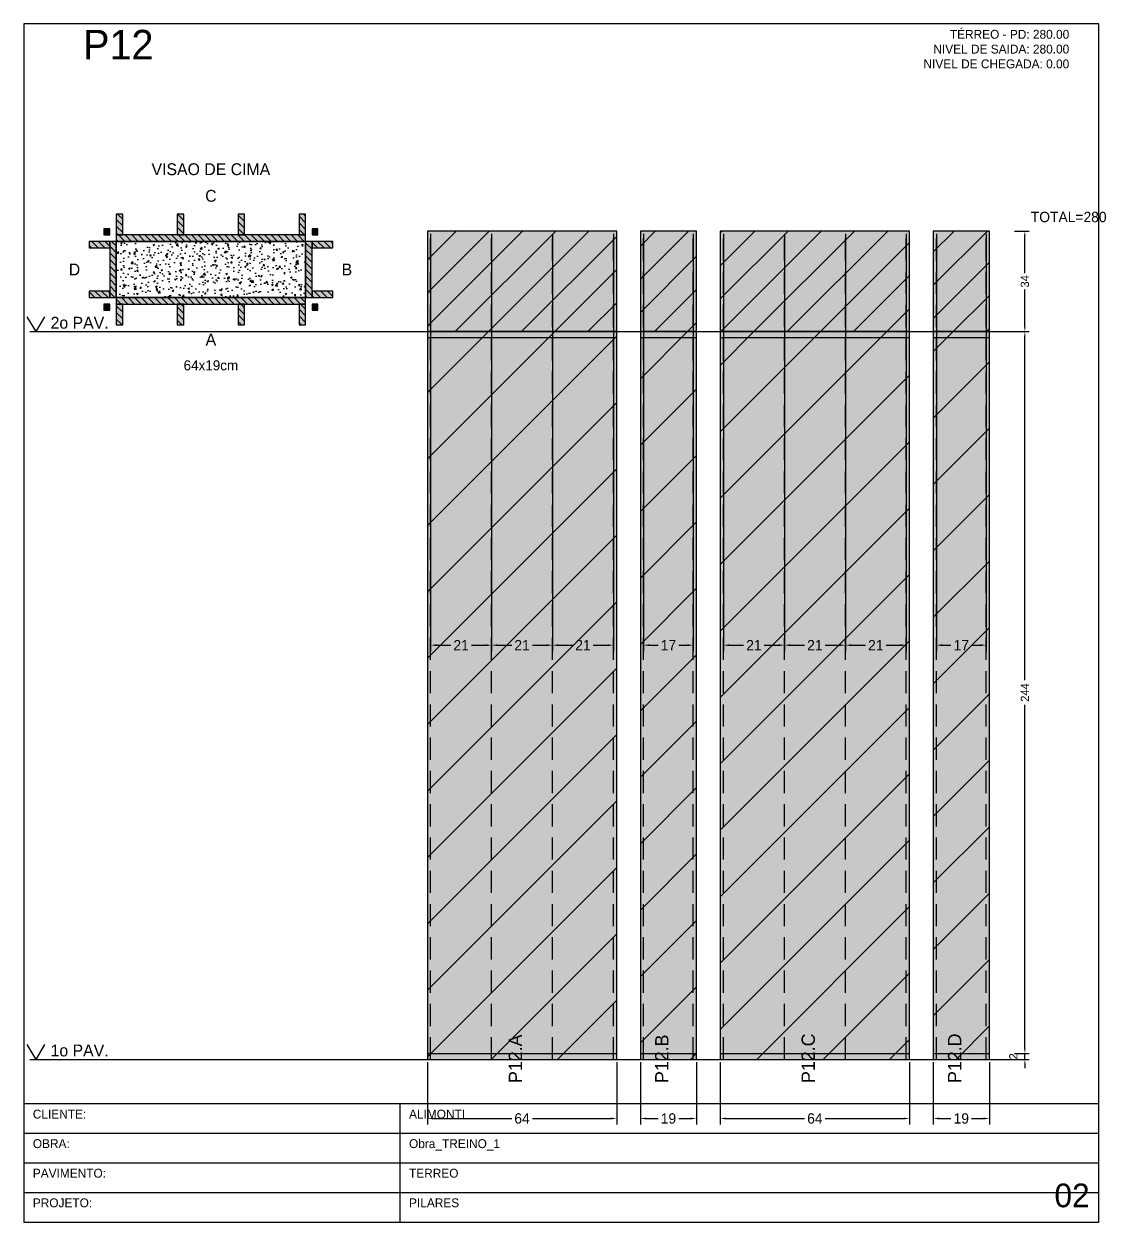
# Model space of a CAD drawing. Header units: metres. Extents: x 0 to 2089, y 0 to 2105.
# Drawn here: x 413.4 to 779.2, y 0 to 405 of the extents above; entities that cross this region are included whole.
import ezdxf
from ezdxf.enums import TextEntityAlignment as Align

# ---------------------------------------------------------------- set-up
doc = ezdxf.new("R2010")
doc.units = ezdxf.units.M
doc.linetypes.add('HIDDEN', pattern=[0.375, 0.25, -0.125])
for name, color, linetype in [('BORDA_CELULA', 9, 'Continuous'), ('CARIMBO', 9, 'Continuous'), ('CHAPA', 1, 'Continuous'), ('CONCRETO', 4, 'Continuous'), ('COTA', 241, 'Continuous'), ('Hachura', 251, 'Continuous'), ('LABEL_ID', 3, 'Continuous'), ('Nivel', 4, 'Continuous'), ('NOMENCLATURA', 1, 'Continuous'), ('Paineis', 200, 'Continuous'), ('SARR_2.2x7', 40, 'Continuous'), ('Texto Secao', 2, 'Continuous'), ('TEXTO_GERAL', 2, 'Continuous')]:
    doc.layers.add(name, color=color, linetype=linetype)
doc.dimstyles.new('FACE_DIM', dxfattribs={"dimtxt": 3.5, "dimasz": 2, "dimexe": 2, "dimexo": 1, "dimgap": 1, "dimtad": 1, "dimdec": 0, "dimrnd": 1, "dimcen": 2.5, "dimclrd": 241, "dimclre": 241, "dimclrt": 241, "dimazin": 3, "dimtfac": 1, "dimtmove": 0, "dimatfit": 3})

# ---------------------------------------------------------------- blocks, each defined once
blk = doc.blocks.new('_CLOSEDFILLED')
at = {"color": 0, "linetype": 'BYBLOCK'}
blk.add_solid([(-1, 0.16), (0, 0), (-1, -0.16)], dxfattribs=at)
blk = doc.blocks.new('*D18')
at = {"color": 241}
for p, q in [((549.8, 54), (549.8, 33)), ((613.8, 54), (613.8, 33)), ((551.8, 35), (578.3, 35)), ((585.3, 35), (611.8, 35))]:
    blk.add_line(p, q, dxfattribs=at)
at = {"layer": 'Defpoints'}
for p in [(549.8, 55), (613.8, 55), (549.8, 35)]:
    blk.add_point(p, dxfattribs=at)
at = {"color": 241, "xscale": 2, "yscale": 2, "rotation": 180}
blk.add_blockref('_CLOSEDFILLED', (549.8, 35), dxfattribs=at)
at = {"color": 241, "xscale": 2, "yscale": 2}
blk.add_blockref('_CLOSEDFILLED', (613.8, 35), dxfattribs=at)
at = {"color": 241, "insert": (581.8, 35), "char_height": 3.5, "attachment_point": 5}
blk.add_mtext('64', dxfattribs=at)
blk = doc.blocks.new('*D19')
at = {"color": 241}
for p, q in [((550.9, 334), (550.9, 193)), ((571.5, 334), (571.5, 193)), ((552.9, 195), (557.7, 195)), ((564.7, 195), (569.5, 195))]:
    blk.add_line(p, q, dxfattribs=at)
at = {"layer": 'Defpoints'}
for p in [(550.9, 335), (571.5, 335), (550.9, 195)]:
    blk.add_point(p, dxfattribs=at)
at = {"color": 241, "xscale": 2, "yscale": 2, "rotation": 180}
blk.add_blockref('_CLOSEDFILLED', (550.9, 195), dxfattribs=at)
at = {"color": 241, "xscale": 2, "yscale": 2}
blk.add_blockref('_CLOSEDFILLED', (571.5, 195), dxfattribs=at)
at = {"color": 241, "insert": (561.2, 195), "char_height": 3.5, "attachment_point": 5}
blk.add_mtext('21', dxfattribs=at)
blk = doc.blocks.new('*D20')
at = {"color": 241}
for p, q in [((571.5, 334), (571.5, 193)), ((592.1, 334), (592.1, 193)), ((573.5, 195), (578.3, 195)), ((585.3, 195), (590.1, 195))]:
    blk.add_line(p, q, dxfattribs=at)
at = {"layer": 'Defpoints'}
for p in [(571.5, 335), (592.1, 335), (571.5, 195)]:
    blk.add_point(p, dxfattribs=at)
at = {"color": 241, "xscale": 2, "yscale": 2, "rotation": 180}
blk.add_blockref('_CLOSEDFILLED', (571.5, 195), dxfattribs=at)
at = {"color": 241, "xscale": 2, "yscale": 2}
blk.add_blockref('_CLOSEDFILLED', (592.1, 195), dxfattribs=at)
at = {"color": 241, "insert": (581.8, 195), "char_height": 3.5, "attachment_point": 5}
blk.add_mtext('21', dxfattribs=at)
blk = doc.blocks.new('*D21')
at = {"color": 241}
for p, q in [((592.1, 334), (592.1, 193)), ((612.7, 334), (612.7, 193)), ((594.1, 195), (598.9, 195)), ((605.9, 195), (610.7, 195))]:
    blk.add_line(p, q, dxfattribs=at)
at = {"layer": 'Defpoints'}
for p in [(592.1, 335), (612.7, 335), (592.1, 195)]:
    blk.add_point(p, dxfattribs=at)
at = {"color": 241, "xscale": 2, "yscale": 2, "rotation": 180}
blk.add_blockref('_CLOSEDFILLED', (592.1, 195), dxfattribs=at)
at = {"color": 241, "xscale": 2, "yscale": 2}
blk.add_blockref('_CLOSEDFILLED', (612.7, 195), dxfattribs=at)
at = {"color": 241, "insert": (602.4, 195), "char_height": 3.5, "attachment_point": 5}
blk.add_mtext('21', dxfattribs=at)
blk = doc.blocks.new('*D22')
at = {"color": 241}
for p, q in [((621.8, 54), (621.8, 33)), ((640.8, 54), (640.8, 33)), ((623.8, 35), (627.8, 35)), ((634.8, 35), (638.8, 35))]:
    blk.add_line(p, q, dxfattribs=at)
at = {"layer": 'Defpoints'}
for p in [(621.8, 55), (640.8, 55), (621.8, 35)]:
    blk.add_point(p, dxfattribs=at)
at = {"color": 241, "xscale": 2, "yscale": 2, "rotation": 180}
blk.add_blockref('_CLOSEDFILLED', (621.8, 35), dxfattribs=at)
at = {"color": 241, "xscale": 2, "yscale": 2}
blk.add_blockref('_CLOSEDFILLED', (640.8, 35), dxfattribs=at)
at = {"color": 241, "insert": (631.3, 35), "char_height": 3.5, "attachment_point": 5}
blk.add_mtext('19', dxfattribs=at)
blk = doc.blocks.new('*D23')
at = {"color": 241}
for p, q in [((622.9, 334), (622.9, 193)), ((639.7, 334), (639.7, 193)), ((624.9, 195), (627.8, 195)), ((634.8, 195), (637.7, 195))]:
    blk.add_line(p, q, dxfattribs=at)
at = {"layer": 'Defpoints'}
for p in [(622.9, 335), (639.7, 335), (622.9, 195)]:
    blk.add_point(p, dxfattribs=at)
at = {"color": 241, "xscale": 2, "yscale": 2, "rotation": 180}
blk.add_blockref('_CLOSEDFILLED', (622.9, 195), dxfattribs=at)
at = {"color": 241, "xscale": 2, "yscale": 2}
blk.add_blockref('_CLOSEDFILLED', (639.7, 195), dxfattribs=at)
at = {"color": 241, "insert": (631.3, 195), "char_height": 3.5, "attachment_point": 5}
blk.add_mtext('17', dxfattribs=at)
blk = doc.blocks.new('*D24')
at = {"color": 241}
for p, q in [((648.8, 54), (648.8, 33)), ((712.8, 54), (712.8, 33)), ((650.8, 35), (677.3, 35)), ((684.3, 35), (710.8, 35))]:
    blk.add_line(p, q, dxfattribs=at)
at = {"layer": 'Defpoints'}
for p in [(648.8, 55), (712.8, 55), (648.8, 35)]:
    blk.add_point(p, dxfattribs=at)
at = {"color": 241, "xscale": 2, "yscale": 2, "rotation": 180}
blk.add_blockref('_CLOSEDFILLED', (648.8, 35), dxfattribs=at)
at = {"color": 241, "xscale": 2, "yscale": 2}
blk.add_blockref('_CLOSEDFILLED', (712.8, 35), dxfattribs=at)
at = {"color": 241, "insert": (680.8, 35), "char_height": 3.5, "attachment_point": 5}
blk.add_mtext('64', dxfattribs=at)
blk = doc.blocks.new('*D25')
at = {"color": 241}
for p, q in [((649.9, 334), (649.9, 193)), ((670.5, 334), (670.5, 193)), ((651.9, 195), (656.7, 195)), ((663.7, 195), (668.5, 195))]:
    blk.add_line(p, q, dxfattribs=at)
at = {"layer": 'Defpoints'}
for p in [(649.9, 335), (670.5, 335), (649.9, 195)]:
    blk.add_point(p, dxfattribs=at)
at = {"color": 241, "xscale": 2, "yscale": 2, "rotation": 180}
blk.add_blockref('_CLOSEDFILLED', (649.9, 195), dxfattribs=at)
at = {"color": 241, "xscale": 2, "yscale": 2}
blk.add_blockref('_CLOSEDFILLED', (670.5, 195), dxfattribs=at)
at = {"color": 241, "insert": (660.2, 195), "char_height": 3.5, "attachment_point": 5}
blk.add_mtext('21', dxfattribs=at)
blk = doc.blocks.new('*D26')
at = {"color": 241}
for p, q in [((670.5, 334), (670.5, 193)), ((691.1, 334), (691.1, 193)), ((672.5, 195), (677.3, 195)), ((684.3, 195), (689.1, 195))]:
    blk.add_line(p, q, dxfattribs=at)
at = {"layer": 'Defpoints'}
for p in [(670.5, 335), (691.1, 335), (670.5, 195)]:
    blk.add_point(p, dxfattribs=at)
at = {"color": 241, "xscale": 2, "yscale": 2, "rotation": 180}
blk.add_blockref('_CLOSEDFILLED', (670.5, 195), dxfattribs=at)
at = {"color": 241, "xscale": 2, "yscale": 2}
blk.add_blockref('_CLOSEDFILLED', (691.1, 195), dxfattribs=at)
at = {"color": 241, "insert": (680.8, 195), "char_height": 3.5, "attachment_point": 5}
blk.add_mtext('21', dxfattribs=at)
blk = doc.blocks.new('*D27')
at = {"color": 241}
for p, q in [((691.1, 334), (691.1, 193)), ((711.7, 334), (711.7, 193)), ((693.1, 195), (697.9, 195)), ((704.9, 195), (709.7, 195))]:
    blk.add_line(p, q, dxfattribs=at)
at = {"layer": 'Defpoints'}
for p in [(691.1, 335), (711.7, 335), (691.1, 195)]:
    blk.add_point(p, dxfattribs=at)
at = {"color": 241, "xscale": 2, "yscale": 2, "rotation": 180}
blk.add_blockref('_CLOSEDFILLED', (691.1, 195), dxfattribs=at)
at = {"color": 241, "xscale": 2, "yscale": 2}
blk.add_blockref('_CLOSEDFILLED', (711.7, 195), dxfattribs=at)
at = {"color": 241, "insert": (701.4, 195), "char_height": 3.5, "attachment_point": 5}
blk.add_mtext('21', dxfattribs=at)
blk = doc.blocks.new('*D28')
at = {"color": 241}
for p, q in [((720.8, 54), (720.8, 33)), ((739.8, 54), (739.8, 33)), ((722.8, 35), (726.8, 35)), ((733.8, 35), (737.8, 35))]:
    blk.add_line(p, q, dxfattribs=at)
at = {"layer": 'Defpoints'}
for p in [(720.8, 55), (739.8, 55), (720.8, 35)]:
    blk.add_point(p, dxfattribs=at)
at = {"color": 241, "xscale": 2, "yscale": 2, "rotation": 180}
blk.add_blockref('_CLOSEDFILLED', (720.8, 35), dxfattribs=at)
at = {"color": 241, "xscale": 2, "yscale": 2}
blk.add_blockref('_CLOSEDFILLED', (739.8, 35), dxfattribs=at)
at = {"color": 241, "insert": (730.3, 35), "char_height": 3.5, "attachment_point": 5}
blk.add_mtext('19', dxfattribs=at)
blk = doc.blocks.new('*D29')
at = {"color": 241}
for p, q in [((721.9, 334), (721.9, 193)), ((738.7, 334), (738.7, 193)), ((723.9, 195), (726.8, 195)), ((733.8, 195), (736.7, 195))]:
    blk.add_line(p, q, dxfattribs=at)
at = {"layer": 'Defpoints'}
for p in [(721.9, 335), (738.7, 335), (721.9, 195)]:
    blk.add_point(p, dxfattribs=at)
at = {"color": 241, "xscale": 2, "yscale": 2, "rotation": 180}
blk.add_blockref('_CLOSEDFILLED', (721.9, 195), dxfattribs=at)
at = {"color": 241, "xscale": 2, "yscale": 2}
blk.add_blockref('_CLOSEDFILLED', (738.7, 195), dxfattribs=at)
at = {"color": 241, "insert": (730.3, 195), "char_height": 3.5, "attachment_point": 5}
blk.add_mtext('17', dxfattribs=at)
blk = doc.blocks.new('*D31')
at = {"color": 241}
for p, q in [((748.3, 301), (753.3, 301)), ((751.8, 183.2), (751.8, 299.5)), ((751.8, 58.5), (751.8, 174.8)), ((748.3, 57), (753.3, 57))]:
    blk.add_line(p, q, dxfattribs=at)
at = {"layer": 'Defpoints'}
for p in [(747.8, 301), (747.8, 57), (751.8, 57)]:
    blk.add_point(p, dxfattribs=at)
at = {"color": 241, "xscale": 1.5, "yscale": 1.5}
for p, rotation in [((751.8, 301), 90), ((751.8, 57), 270)]:
    blk.add_blockref('_CLOSEDFILLED', p, dxfattribs=dict(at, rotation=rotation))
at = {"color": 241, "insert": (751.8, 179), "char_height": 2.8, "attachment_point": 5, "rotation": 90}
blk.add_mtext('244', dxfattribs=at)
blk = doc.blocks.new('*D32')
at = {"color": 241}
for p, q in [((748.3, 335), (753.3, 335)), ((751.8, 320.8), (751.8, 333.5)), ((751.8, 302.5), (751.8, 315.2)), ((748.3, 301), (753.3, 301))]:
    blk.add_line(p, q, dxfattribs=at)
at = {"layer": 'Defpoints'}
for p in [(747.8, 335), (747.8, 301), (751.8, 301)]:
    blk.add_point(p, dxfattribs=at)
at = {"color": 241, "xscale": 1.5, "yscale": 1.5}
for p, rotation in [((751.8, 335), 90), ((751.8, 301), 270)]:
    blk.add_blockref('_CLOSEDFILLED', p, dxfattribs=dict(at, rotation=rotation))
at = {"color": 241, "insert": (751.8, 318), "char_height": 2.8, "attachment_point": 5, "rotation": 90}
blk.add_mtext('34', dxfattribs=at)

msp = doc.modelspace()

# ---------------------------------------------------------------- hatches: boundary and pattern name
at = {"layer": 'CHAPA'}
for points in [[(440.4, 333.7), (442.4, 333.7), (442.4, 335.7), (440.4, 335.7)], [(510.8, 333.7), (512.8, 333.7), (512.8, 335.7), (510.8, 335.7)], [(440.4, 308.3), (442.4, 308.3), (442.4, 310.3), (440.4, 310.3)], [(510.8, 308.3), (512.8, 308.3), (512.8, 310.3), (510.8, 310.3)]]:
    msp.add_hatch(color=1, dxfattribs=at).paths.add_polyline_path(points)
at = {"layer": 'COTA'}
h = msp.add_hatch(dxfattribs=at)
h.set_pattern_fill('AR-CONC', color=256, scale=0.03)
h.paths.add_polyline_path([(444.6, 312.5), (508.6, 312.5), (508.6, 331.5), (444.6, 331.5)])
at = {"layer": 'Hachura'}
for points in [[(549.8, 301), (613.8, 301), (613.8, 335), (549.8, 335)], [(621.8, 301), (640.8, 301), (640.8, 335), (621.8, 335)], [(648.8, 301), (712.8, 301), (712.8, 335), (648.8, 335)], [(720.8, 301), (739.8, 301), (739.8, 335), (720.8, 335)], [(549.8, 55), (613.8, 55), (613.8, 301), (549.8, 301)], [(621.8, 55), (640.8, 55), (640.8, 301), (621.8, 301)], [(648.8, 55), (712.8, 55), (712.8, 301), (648.8, 301)], [(720.8, 55), (739.8, 55), (739.8, 301), (720.8, 301)]]:
    msp.add_hatch(color=256, dxfattribs=at).paths.add_polyline_path(points)
h = msp.add_hatch(dxfattribs=at)
h.set_pattern_fill('ANSI31', color=256, scale=2.5)
h.paths.add_polyline_path([(549.8, 301), (613.8, 301), (613.8, 335), (549.8, 335)])
h = msp.add_hatch(dxfattribs=at)
h.set_pattern_fill('ANSI31', color=256, scale=2.5)
h.paths.add_polyline_path([(621.8, 301), (640.8, 301), (640.8, 335), (621.8, 335)])
h = msp.add_hatch(dxfattribs=at)
h.set_pattern_fill('ANSI31', color=256, scale=2.5)
h.paths.add_polyline_path([(648.8, 301), (712.8, 301), (712.8, 335), (648.8, 335)])
h = msp.add_hatch(dxfattribs=at)
h.set_pattern_fill('ANSI31', color=256, scale=2.5)
h.paths.add_polyline_path([(720.8, 301), (739.8, 301), (739.8, 335), (720.8, 335)])
h = msp.add_hatch(dxfattribs=at)
h.set_pattern_fill('ANSI31', color=256, scale=5)
h.paths.add_polyline_path([(549.8, 55), (613.8, 55), (613.8, 301), (549.8, 301)])
h = msp.add_hatch(dxfattribs=at)
h.set_pattern_fill('ANSI31', color=256, scale=5)
h.paths.add_polyline_path([(621.8, 55), (640.8, 55), (640.8, 301), (621.8, 301)])
h = msp.add_hatch(dxfattribs=at)
h.set_pattern_fill('ANSI31', color=256, scale=5)
h.paths.add_polyline_path([(648.8, 55), (712.8, 55), (712.8, 301), (648.8, 301)])
h = msp.add_hatch(dxfattribs=at)
h.set_pattern_fill('ANSI31', color=256, scale=5)
h.paths.add_polyline_path([(720.8, 55), (739.8, 55), (739.8, 301), (720.8, 301)])
at = {"layer": 'Paineis'}
for points in [[(444.6, 331.5), (508.6, 331.5), (508.6, 333.7), (444.6, 333.7)], [(442.4, 312.5), (444.6, 312.5), (444.6, 331.5), (442.4, 331.5)], [(508.6, 312.5), (510.8, 312.5), (510.8, 331.5), (508.6, 331.5)], [(444.6, 310.3), (508.6, 310.3), (508.6, 312.5), (444.6, 312.5)]]:
    msp.add_hatch(color=256, dxfattribs=at).paths.add_polyline_path(points)
h = msp.add_hatch(dxfattribs=at)
h.set_pattern_fill('ANSI31', color=256, scale=0.5, angle=270)
h.paths.add_polyline_path([(444.6, 331.5), (508.6, 331.5), (508.6, 333.7), (444.6, 333.7)])
h = msp.add_hatch(dxfattribs=at)
h.set_pattern_fill('ANSI31', color=256, scale=0.5, angle=270)
h.paths.add_polyline_path([(442.4, 312.5), (444.6, 312.5), (444.6, 331.5), (442.4, 331.5)])
h = msp.add_hatch(dxfattribs=at)
h.set_pattern_fill('ANSI31', color=256, scale=0.5, angle=270)
h.paths.add_polyline_path([(508.6, 312.5), (510.8, 312.5), (510.8, 331.5), (508.6, 331.5)])
h = msp.add_hatch(dxfattribs=at)
h.set_pattern_fill('ANSI31', color=256, scale=0.5, angle=270)
h.paths.add_polyline_path([(444.6, 310.3), (508.6, 310.3), (508.6, 312.5), (444.6, 312.5)])
at = {"layer": 'SARR_2.2x7'}
for points in [[(444.6, 333.7), (446.8, 333.7), (446.8, 340.7), (444.6, 340.7)], [(465.2, 333.7), (467.4, 333.7), (467.4, 340.7), (465.2, 340.7)], [(485.8, 333.7), (488, 333.7), (488, 340.7), (485.8, 340.7)], [(506.4, 333.7), (508.6, 333.7), (508.6, 340.7), (506.4, 340.7)], [(435.4, 329.3), (442.4, 329.3), (442.4, 331.5), (435.4, 331.5)], [(510.8, 329.3), (517.8, 329.3), (517.8, 331.5), (510.8, 331.5)], [(435.4, 312.5), (442.4, 312.5), (442.4, 314.7), (435.4, 314.7)], [(510.8, 312.5), (517.8, 312.5), (517.8, 314.7), (510.8, 314.7)], [(444.6, 303.3), (446.8, 303.3), (446.8, 310.3), (444.6, 310.3)], [(465.2, 303.3), (467.4, 303.3), (467.4, 310.3), (465.2, 310.3)], [(485.8, 303.3), (488, 303.3), (488, 310.3), (485.8, 310.3)], [(506.4, 303.3), (508.6, 303.3), (508.6, 310.3), (506.4, 310.3)]]:
    msp.add_hatch(color=256, dxfattribs=at).paths.add_polyline_path(points)
h = msp.add_hatch(dxfattribs=at)
h.set_pattern_fill('ANSI31', color=256, scale=0.5, angle=270)
h.paths.add_polyline_path([(444.6, 333.7), (446.8, 333.7), (446.8, 340.7), (444.6, 340.7)])
h = msp.add_hatch(dxfattribs=at)
h.set_pattern_fill('ANSI31', color=256, scale=0.5, angle=270)
h.paths.add_polyline_path([(465.2, 333.7), (467.4, 333.7), (467.4, 340.7), (465.2, 340.7)])
h = msp.add_hatch(dxfattribs=at)
h.set_pattern_fill('ANSI31', color=256, scale=0.5, angle=270)
h.paths.add_polyline_path([(485.8, 333.7), (488, 333.7), (488, 340.7), (485.8, 340.7)])
h = msp.add_hatch(dxfattribs=at)
h.set_pattern_fill('ANSI31', color=256, scale=0.5, angle=270)
h.paths.add_polyline_path([(506.4, 333.7), (508.6, 333.7), (508.6, 340.7), (506.4, 340.7)])
h = msp.add_hatch(dxfattribs=at)
h.set_pattern_fill('ANSI31', color=256, scale=0.5, angle=270)
h.paths.add_polyline_path([(435.4, 329.3), (442.4, 329.3), (442.4, 331.5), (435.4, 331.5)])
h = msp.add_hatch(dxfattribs=at)
h.set_pattern_fill('ANSI31', color=256, scale=0.5, angle=270)
h.paths.add_polyline_path([(510.8, 329.3), (517.8, 329.3), (517.8, 331.5), (510.8, 331.5)])
h = msp.add_hatch(dxfattribs=at)
h.set_pattern_fill('ANSI31', color=256, scale=0.5, angle=270)
h.paths.add_polyline_path([(435.4, 312.5), (442.4, 312.5), (442.4, 314.7), (435.4, 314.7)])
h = msp.add_hatch(dxfattribs=at)
h.set_pattern_fill('ANSI31', color=256, scale=0.5, angle=270)
h.paths.add_polyline_path([(510.8, 312.5), (517.8, 312.5), (517.8, 314.7), (510.8, 314.7)])
h = msp.add_hatch(dxfattribs=at)
h.set_pattern_fill('ANSI31', color=256, scale=0.5, angle=270)
h.paths.add_polyline_path([(444.6, 303.3), (446.8, 303.3), (446.8, 310.3), (444.6, 310.3)])
h = msp.add_hatch(dxfattribs=at)
h.set_pattern_fill('ANSI31', color=256, scale=0.5, angle=270)
h.paths.add_polyline_path([(465.2, 303.3), (467.4, 303.3), (467.4, 310.3), (465.2, 310.3)])
h = msp.add_hatch(dxfattribs=at)
h.set_pattern_fill('ANSI31', color=256, scale=0.5, angle=270)
h.paths.add_polyline_path([(485.8, 303.3), (488, 303.3), (488, 310.3), (485.8, 310.3)])
h = msp.add_hatch(dxfattribs=at)
h.set_pattern_fill('ANSI31', color=256, scale=0.5, angle=270)
h.paths.add_polyline_path([(506.4, 303.3), (508.6, 303.3), (508.6, 310.3), (506.4, 310.3)])

# ---------------------------------------------------------------- linework, layer by layer
at = {"layer": 'BORDA_CELULA', "color": 9}
msp.add_lwpolyline([(413.4, 0), (776.8, 0), (776.8, 405), (413.4, 405)], close=True, dxfattribs=at)
at = {"layer": 'CARIMBO', "color": 40}
for p, q in [((540.59, 0), (540.59, 40)), ((413.4, 30), (776.8, 30)), ((413.4, 20), (776.8, 20)), ((413.4, 10), (776.8, 10))]:
    msp.add_line(p, q, dxfattribs=at)
msp.add_lwpolyline([(413.4, 0), (776.8, 0), (776.8, 40), (413.4, 40)], close=True, dxfattribs=at)
at = {"layer": 'CHAPA', "color": 1}
for points in [[(440.4, 333.7), (442.4, 333.7), (442.4, 335.7), (440.4, 335.7)], [(510.8, 333.7), (512.8, 333.7), (512.8, 335.7), (510.8, 335.7)], [(440.4, 308.3), (442.4, 308.3), (442.4, 310.3), (440.4, 310.3)], [(510.8, 308.3), (512.8, 308.3), (512.8, 310.3), (510.8, 310.3)]]:
    msp.add_lwpolyline(points, close=True, dxfattribs=at)
at = {"layer": 'CONCRETO', "color": 4}
msp.add_lwpolyline([(444.6, 312.5), (508.6, 312.5), (508.6, 331.5), (444.6, 331.5)], close=True, dxfattribs=at)
at = {"layer": 'Nivel', "color": 4}
for p, q in [((414.4, 306), (417.4, 301)), ((420.4, 306), (417.4, 301)), ((415.4, 301), (752.8, 301)), ((414.4, 60), (417.4, 55)), ((420.4, 60), (417.4, 55)), ((415.4, 55), (752.8, 55))]:
    msp.add_line(p, q, dxfattribs=at)
at = {"layer": 'Paineis'}
for p, q in [((549.8, 299), (613.8, 299)), ((621.8, 299), (640.8, 299)), ((648.8, 299), (712.8, 299)), ((720.8, 299), (739.8, 299)), ((549.8, 57), (613.8, 57)), ((621.8, 57), (640.8, 57)), ((648.8, 57), (712.8, 57)), ((720.8, 57), (739.8, 57))]:
    msp.add_line(p, q, dxfattribs=at)
for points in [[(444.6, 331.5), (508.6, 331.5), (508.6, 333.7), (444.6, 333.7)], [(549.8, 301), (613.8, 301), (613.8, 335), (549.8, 335)], [(621.8, 301), (640.8, 301), (640.8, 335), (621.8, 335)], [(648.8, 301), (712.8, 301), (712.8, 335), (648.8, 335)], [(720.8, 301), (739.8, 301), (739.8, 335), (720.8, 335)], [(442.4, 312.5), (444.6, 312.5), (444.6, 331.5), (442.4, 331.5)], [(508.6, 312.5), (510.8, 312.5), (510.8, 331.5), (508.6, 331.5)], [(444.6, 310.3), (508.6, 310.3), (508.6, 312.5), (444.6, 312.5)], [(549.8, 55), (613.8, 55), (613.8, 301), (549.8, 301)], [(621.8, 55), (640.8, 55), (640.8, 301), (621.8, 301)], [(648.8, 55), (712.8, 55), (712.8, 301), (648.8, 301)], [(720.8, 55), (739.8, 55), (739.8, 301), (720.8, 301)]]:
    msp.add_lwpolyline(points, close=True, dxfattribs=at)
at = {"layer": 'SARR_2.2x7', "linetype": 'HIDDEN', "ltscale": 30}
for p, q in [((550.9, 55), (550.9, 335)), ((571.5, 55), (571.5, 335)), ((592.1, 55), (592.1, 335)), ((612.7, 55), (612.7, 335)), ((622.9, 55), (622.9, 335)), ((639.7, 55), (639.7, 335)), ((649.9, 55), (649.9, 335)), ((670.5, 55), (670.5, 335)), ((691.1, 55), (691.1, 335)), ((711.7, 55), (711.7, 335)), ((721.9, 55), (721.9, 335)), ((738.7, 55), (738.7, 335))]:
    msp.add_line(p, q, dxfattribs=at)
at = {"layer": 'SARR_2.2x7'}
for points in [[(444.6, 333.7), (446.8, 333.7), (446.8, 340.7), (444.6, 340.7)], [(465.2, 333.7), (467.4, 333.7), (467.4, 340.7), (465.2, 340.7)], [(485.8, 333.7), (488, 333.7), (488, 340.7), (485.8, 340.7)], [(506.4, 333.7), (508.6, 333.7), (508.6, 340.7), (506.4, 340.7)], [(435.4, 329.3), (442.4, 329.3), (442.4, 331.5), (435.4, 331.5)], [(510.8, 329.3), (517.8, 329.3), (517.8, 331.5), (510.8, 331.5)], [(435.4, 312.5), (442.4, 312.5), (442.4, 314.7), (435.4, 314.7)], [(510.8, 312.5), (517.8, 312.5), (517.8, 314.7), (510.8, 314.7)], [(444.6, 303.3), (446.8, 303.3), (446.8, 310.3), (444.6, 310.3)], [(465.2, 303.3), (467.4, 303.3), (467.4, 310.3), (465.2, 310.3)], [(485.8, 303.3), (488, 303.3), (488, 310.3), (485.8, 310.3)], [(506.4, 303.3), (508.6, 303.3), (508.6, 310.3), (506.4, 310.3)]]:
    msp.add_lwpolyline(points, close=True, dxfattribs=at)

# ---------------------------------------------------------------- texts
at = {"layer": 'CARIMBO', "color": 9}
for s, p in [('CLIENTE:', (416.4, 35)), ('OBRA:', (416.4, 25)), ('PAVIMENTO:', (416.4, 15)), ('PROJETO:', (416.4, 5))]:
    msp.add_text(s, height=3, dxfattribs=at).set_placement(p)
at = {"layer": 'COTA', "color": 241}
msp.add_text('TOTAL=280', height=3.5, dxfattribs=at).set_placement((753.8, 338))
at = {"layer": 'Cota Secao (2x)', "color": 4}
msp.add_text('64x19cm', height=3.4, dxfattribs=at).set_placement((476.6, 291.3), align=Align.TOP_CENTER)
at = {"layer": 'LABEL_ID', "color": 3}
msp.add_text('02', height=8, dxfattribs=at).set_placement((761.8, 5))
at = {"layer": 'Nivel', "color": 4}
for s, p in [('2o PAV.', (422.4, 302)), ('1o PAV.', (422.4, 56))]:
    msp.add_text(s, height=4, dxfattribs=at).set_placement(p)
at = {"layer": 'NOMENCLATURA', "color": 1}
msp.add_text('P12', height=10, dxfattribs=at).set_placement((433.4, 393))
at = {"layer": 'Texto Secao', "color": 2}
for s, p in [('VISAO DE CIMA', (476.6, 352.7)), ('C', (476.6, 343.7))]:
    msp.add_text(s, height=4, dxfattribs=at).set_placement(p, align=Align.BOTTOM_CENTER)
msp.add_text('D', height=4, dxfattribs=at).set_placement((432.4, 322), align=Align.MIDDLE_RIGHT)
msp.add_text('B', height=4, dxfattribs=at).set_placement((520.8, 322), align=Align.MIDDLE_LEFT)
msp.add_text('A', height=4, dxfattribs=at).set_placement((476.6, 300.3), align=Align.TOP_CENTER)
for s, p in [('P12.A', (581.8, 47)), ('P12.B', (631.3, 47)), ('P12.C', (680.8, 47)), ('P12.D', (730.3, 47))]:
    msp.add_text(s, height=4.5, rotation=90, dxfattribs=at).set_placement(p)
at = {"layer": 'TEXTO_GERAL', "color": 2}
for s, p in [('TÉRREO - PD: 280.00', (766.8, 400)), ('NIVEL DE SAIDA: 280.00', (766.8, 395)), ('NIVEL DE CHEGADA: 0.00', (766.8, 390))]:
    msp.add_text(s, height=3, dxfattribs=at).set_placement(p, align=Align.RIGHT)
for s, p in [('ALIMONTI', (543.59, 35)), ('Obra_TREINO_1', (543.59, 25)), ('TERREO', (543.59, 15)), ('PILARES', (543.59, 5))]:
    msp.add_text(s, height=3, dxfattribs=at).set_placement(p)

# ---------------------------------------------------------------- dimensions: what is measured, and where the dimension line sits
for base, p1, p2, picture, middle in [((550.9, 195), (550.9, 335), (571.5, 335), '*D19', (561.2, 195)), ((571.5, 195), (571.5, 335), (592.1, 335), '*D20', (581.8, 195)), ((592.1, 195), (592.1, 335), (612.7, 335), '*D21', (602.4, 195)), ((622.9, 195), (622.9, 335), (639.7, 335), '*D23', (631.3, 195)), ((649.9, 195), (649.9, 335), (670.5, 335), '*D25', (660.2, 195)), ((670.5, 195), (670.5, 335), (691.1, 335), '*D26', (680.8, 195)), ((691.1, 195), (691.1, 335), (711.7, 335), '*D27', (701.4, 195)), ((721.9, 195), (721.9, 335), (738.7, 335), '*D29', (730.3, 195)), ((549.8, 35), (549.8, 55), (613.8, 55), '*D18', (581.8, 35)), ((621.8, 35), (621.8, 55), (640.8, 55), '*D22', (631.3, 35)), ((648.8, 35), (648.8, 55), (712.8, 55), '*D24', (680.8, 35)), ((720.8, 35), (720.8, 55), (739.8, 55), '*D28', (730.3, 35))]:
    dim = msp.add_linear_dim(base=base, p1=p1, p2=p2, dimstyle='FACE_DIM')
    dim.commit()
    dim.dimension.update_dxf_attribs({"geometry": picture, "text_midpoint": middle})
for base, p1, p2, picture, middle in [((751.8, 301), (747.8, 301), (747.8, 335), '*D32', (751.8, 318)), ((751.8, 57), (747.8, 57), (747.8, 301), '*D31', (751.8, 179))]:
    dim = msp.add_linear_dim(base=base, p1=p1, p2=p2, angle=90, dimstyle='FACE_DIM', override={"dimtxt": 2.8, "dimasz": 1.5, "dimexe": 1.5, "dimexo": 0.5})
    dim.commit()
    dim.dimension.update_dxf_attribs({"geometry": picture, "text_midpoint": middle})
msp.add_linear_dim(base=(751.8, 55), p1=(747.8, 55), p2=(747.8, 57), angle=90, dimstyle='FACE_DIM', override={"dimtxt": 2.8, "dimasz": 1.5, "dimexe": 1.5, "dimexo": 0.5}).render()

doc.saveas('drawing.dxf')
